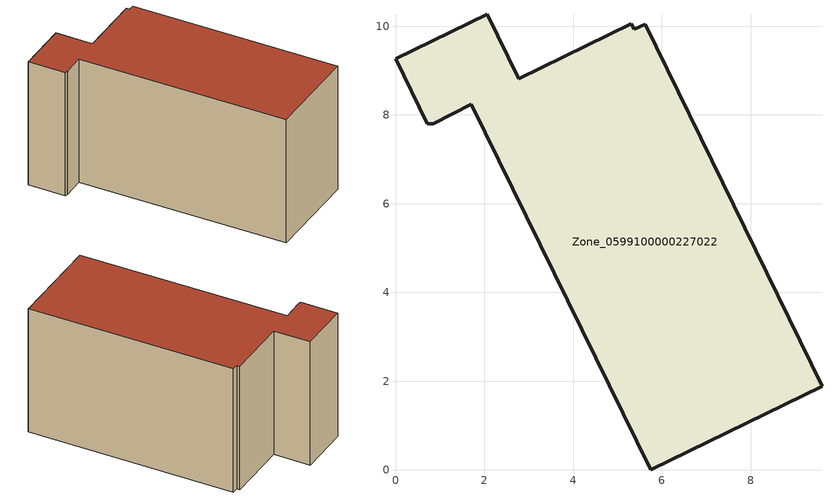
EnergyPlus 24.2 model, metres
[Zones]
Zone_0599100000227022
 floor ground (C_G): 5.38,9.93 5.62,10.04 9.61,1.88 5.75,0 1.71,8.24 0.85,7.8 0.72,7.8 0,9.26 2.07,10.27 2.78,8.81 5.31,10.05 z0
 wall outside (C_F): 2.07,10.27 0,9.26 0.72,7.8 0.85,7.8 1.71,8.24 5.75,0 9.61,1.88 5.62,10.04 5.38,9.93 5.31,10.05 2.78,8.81 2.07,10.27 z0:5.79
 roof outside (C_R): 5.62,10.04 5.38,9.93 5.31,10.05 2.78,8.81 2.07,10.27 0,9.26 0.72,7.8 0.85,7.8 1.71,8.24 5.75,0 9.61,1.88 z5.79
[BUILDING]
Pand.0599100000227022: North Axis=0; Terrain=City; Loads Convergence Tolerance Value=0.04; Temperature Convergence Tolerance Value=0.4; Solar Distribution=FullExterior; Maximum Number of Warmup Days=25; Minimum Number of Warmup Days=1
[Site:Location]
Rotterdam.The.Hague.AP_ZH_NLD Design_Conditions: Latitude=51.96; Longitude=4.45; Time Zone=1; Elevation=-4.5
[SITE:GROUNDTEMPERATURE:BUILDINGSURFACE]
18, 18, 18, 18, 18, 18, 18, 18, 18, 18, 18, 18
[MATERIAL] Thermal Absorptance=0.9; Solar Absorptance=0.7; Visible Absorptance=0.7
Name | Roughness | Thickness | Conductivity | Density | Specific Heat
G.TI.1946-1964 | MediumSmooth | 0.15 | 1 | 540 | 1210
F.TI.1946-1964 | Rough | 0.3 | 0.857143 | 1920 | 840
R.TI.1946-1964 | MediumRough | 0.2 | 0.277778 | 1500 | 1000
[CONSTRUCTION]
C_G: G.TI.1946-1964
C_F: F.TI.1946-1964
C_R: R.TI.1946-1964
[ZONE]
Zone_0599100000227022: Type=1; Multiplier=1; Ceiling Height=Autocalculate; Volume=Autocalculate; Floor Area=autocalculate; Part of Total Floor Area=Yes
[ZONEINFILTRATION:DESIGNFLOWRATE]
Infil_Zone_0599100000227022: Zone or ZoneList or Space or SpaceList=Zone_0599100000227022; Schedule=AlwaysOn; Design Flow Rate Calculation Method=Flow/Area; Flow Rate per Floor Area=0.003; Constant Term Coefficient=1; Temperature Term Coefficient=0; Velocity Term Coefficient=0; Velocity Squared Term Coefficient=0
[HVACTEMPLATE:ZONE:IDEALLOADSAIRSYSTEM]
Zone_0599100000227022: Maximum Heating Supply Air Temperature=50; Minimum Cooling Supply Air Temperature=13; Maximum Heating Supply Air Humidity Ratio=0.0156; Minimum Cooling Supply Air Humidity Ratio=0.0077; Heating Limit=NoLimit; Cooling Limit=NoLimit; Dehumidification Control Type=ConstantSensibleHeatRatio; Cooling Sensible Heat Ratio=0.7; Dehumidification Setpoint=60; Humidification Control Type=None; Humidification Setpoint=30; Outdoor Air Method=None; Outdoor Air Flow Rate per Person=0.00944; Outdoor Air Flow Rate per Zone Floor Area=0; Outdoor Air Flow Rate per Zone=0; Demand Controlled Ventilation Type=None; Outdoor Air Economizer Type=NoEconomizer; Heat Recovery Type=None; Sensible Heat Recovery Effectiveness=0.7; Latent Heat Recovery Effectiveness=0.65
[ZONECONTROL:THERMOSTAT]
ThermostatControl_Zone_0599100000227022: Zone or ZoneList=Zone_0599100000227022; Control Type Schedule=DualSetpointControlType; Control 1=Thermostat_Zone_0599100000227022; Temperature Difference Between Cutout And Setpoint=0
[THERMOSTATSETPOINT:DUALSETPOINT]
Thermostat_Zone_0599100000227022: Heating Setpoint Temperature Schedule=HeatingSetpoint_Zone_0599100000227022; Cooling Setpoint Temperature Schedule=CoolingSetpoint_Zone_0599100000227022
[SCHEDULE:COMPACT]
HeatingSetpoint_Zone_0599100000227022: Through: 12/31, For: AllDays, Until: 24:00, 21
CoolingSetpoint_Zone_0599100000227022: Through: 12/31, For: AllDays, Until: 24:00, 24
DualSetpointControlType: Through: 12/31, For: AllDays, Until: 24:00, 4
AlwaysOn: Through: 12/31, For: AllDays, Until: 24:00, 1
